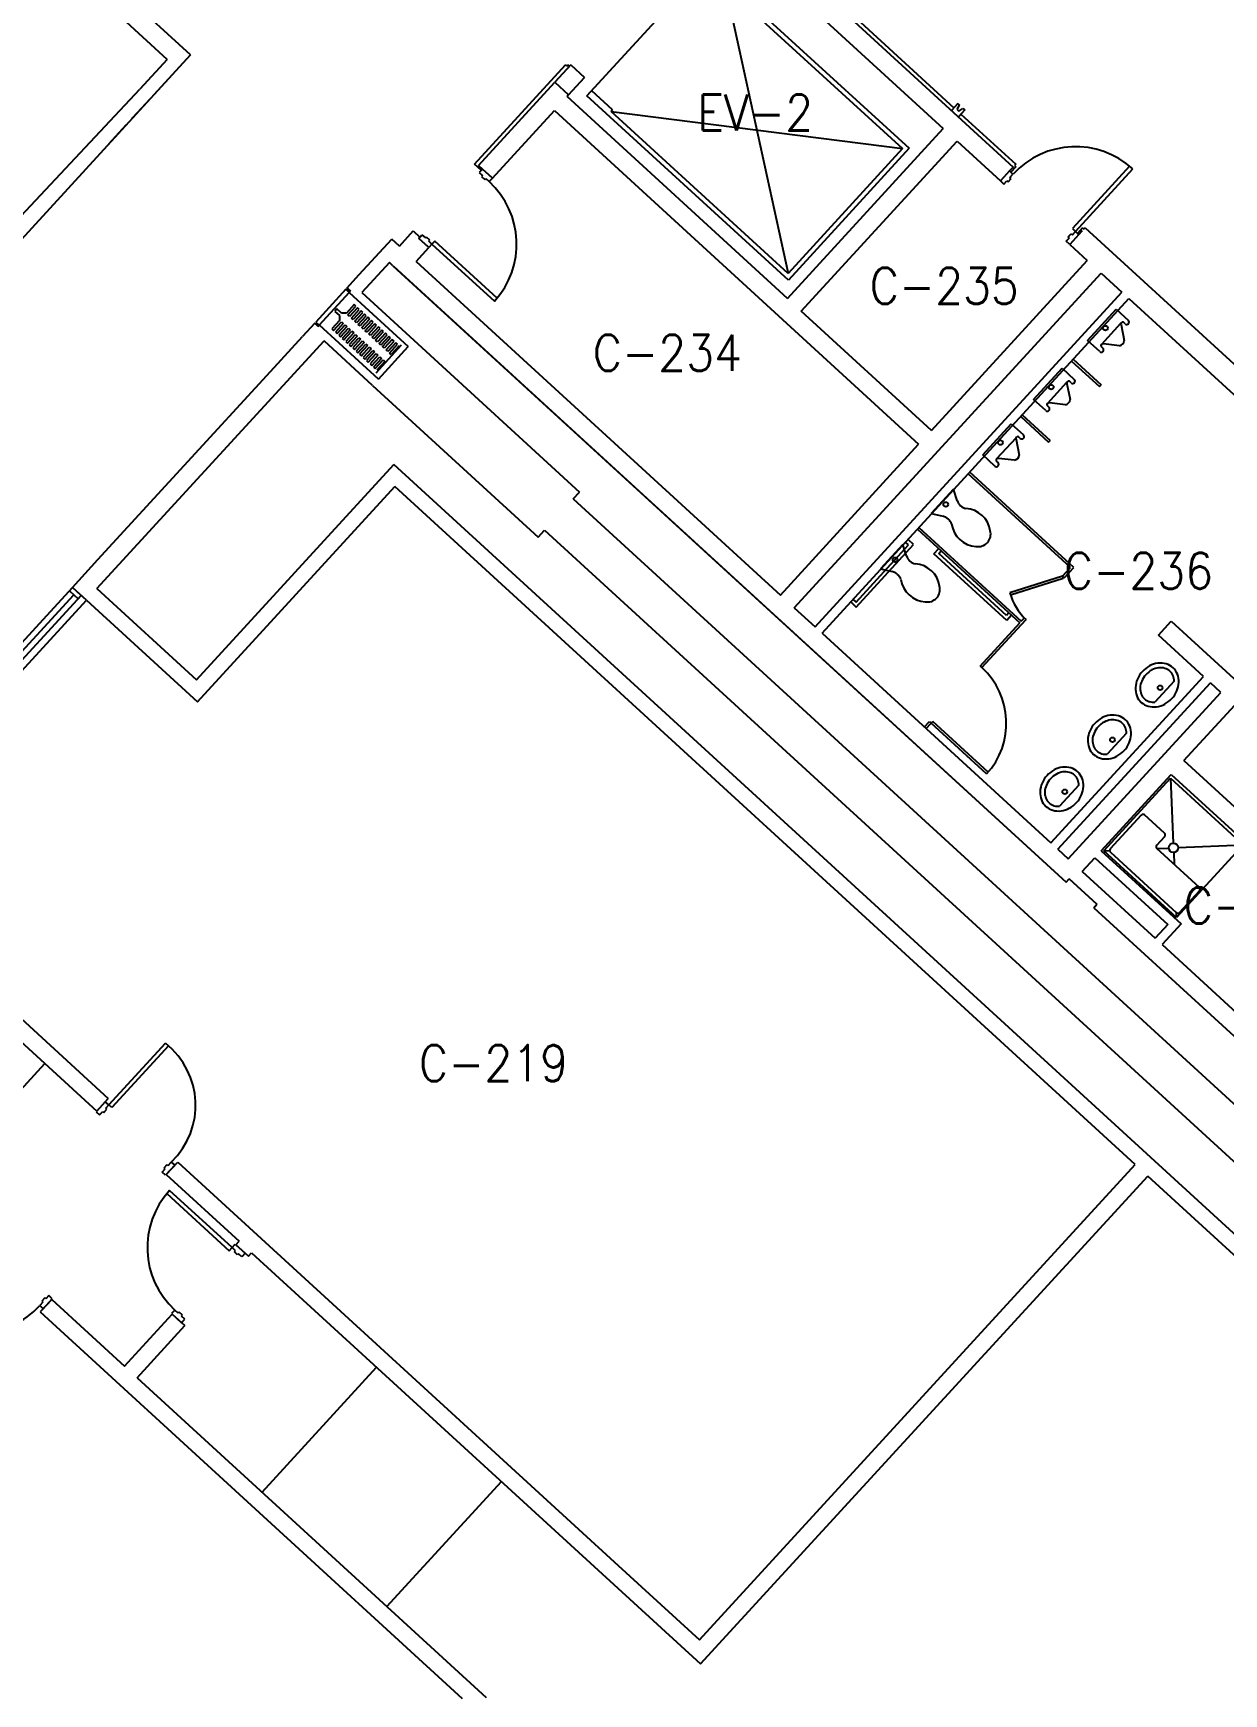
# Model space of a CAD drawing. Header units: inches. Extents: x 0 to 15110, y -1099 to 7181.
# Drawn here: x 4931 to 5437, y 4074 to 4780 of the extents above; entities that cross this region are included whole.
import ezdxf
from ezdxf.enums import TextEntityAlignment as Align

# ---------------------------------------------------------------- set-up
doc = ezdxf.new("R2010")
doc.units = ezdxf.units.IN
doc.header["$LTSCALE"] = 48
doc.header["$MEASUREMENT"] = 0
doc.layers.get('0').update_dxf_attribs({"linetype": 'CONTINUOUS'})
for name, color, linetype in [('A-DOOR', 5, 'CONTINUOUS'), ('A-FLOR-STRS', 4, 'CONTINUOUS'), ('A-FURN', 6, 'CONTINUOUS'), ('A-GLAZ', 1, 'CONTINUOUS'), ('A-GLAZ-DETL', 5, 'CONTINUOUS'), ('A-WALL', 7, 'CONTINUOUS'), ('A-WALL-SILL', 3, 'CONTINUOUS'), ('SP-RMNO', 7, 'CONTINUOUS'), ('SP-ROOM', 7, 'CONTINUOUS'), ('SP-ROOMF', 7, 'CONTINUOUS')]:
    doc.layers.add(name, color=color, linetype=linetype)
doc.layers.get('0').off()
doc.layers.get('SP-ROOM').off()
doc.layers.get('SP-ROOMF').off()
doc.styles.add('ROMANS', font='ROMANS', dxfattribs={"width": 0.78})

# ---------------------------------------------------------------- blocks, each defined once
blk = doc.blocks.new('FMGRM1')
at = {"style": 'ROMANS', "width": 0.9}
for tag, p in [('DATA1', (0, -0.2836)), ('DATA2', (0, -0.443)), ('DATA3', (0, -0.6024)), ('DATA4', (0, -0.7618)), ('DATA5', (0, -0.9213))]:
    blk.add_attdef(tag, text='', height=0.1172, dxfattribs=at).set_placement(p, align=Align.CENTER)
at = {"layer": 'SP-RMNO', "style": 'ROMANS', "width": 0.9}
blk.add_attdef('RMNUMB', text='', height=0.16, dxfattribs=at).set_placement((0, 0), align=Align.MIDDLE)

msp = doc.modelspace()

# ---------------------------------------------------------------- linework, layer by layer
at = {"layer": 'A-DOOR', "linetype": 'Continuous'}
for p, q in [((5159.7, 4766.4), (5152.95, 4759.02)), ((5159.7, 4766.4), (5165.6, 4760.99)), ((5158.84, 4753.62), (5165.6, 4760.99)), ((5324.21, 4749.93), (5321.51, 4746.98)), ((5323.96, 4747.44), (5324.95, 4749.25)), ((5323.96, 4747.44), (5324.7, 4746.77)), ((5324.21, 4749.93), (5324.95, 4749.25)), ((5327.16, 4747.23), (5324.46, 4744.28)), ((5324.7, 4746.77), (5326.42, 4747.9)), ((5326.42, 4747.9), (5327.16, 4747.23)), ((5397.27, 4723.34), (5372.95, 4696.8)), ((5398.56, 4722.16), (5397.27, 4723.34)), ((5122.18, 4722.11), (5120.83, 4720.64)), ((5120.83, 4720.64), (5122.25, 4719.33)), ((5122.25, 4719.33), (5121.83, 4718.87)), ((5121.83, 4718.87), (5123.21, 4717.6)), ((5126.42, 4718.23), (5122.18, 4722.11)), ((5123.21, 4717.6), (5123.64, 4718.06)), ((5123.64, 4718.06), (5125.06, 4716.76)), ((5125.06, 4716.76), (5126.42, 4718.23)), ((5346.22, 4721.29), (5342.33, 4717.05)), ((5342.33, 4717.05), (5343.81, 4715.7)), ((5343.81, 4715.7), (5345.12, 4717.12)), ((5345.12, 4717.12), (5345.58, 4716.7)), ((5345.58, 4716.7), (5346.85, 4718.08)), ((5347.69, 4719.93), (5346.22, 4721.29)), ((5346.38, 4718.51), (5347.69, 4719.93)), ((5346.85, 4718.08), (5346.38, 4718.51)), ((5374.24, 4695.61), (5398.56, 4722.16)), ((5372.93, 4694.18), (5374.24, 4695.61)), ((5372.95, 4696.8), (5374.24, 4695.61)), ((5374.24, 4695.61), (5375.71, 4694.26)), ((5095.15, 4692.62), (5096.5, 4694.1)), ((5099.39, 4688.74), (5095.15, 4692.62)), ((5096.5, 4694.1), (5097.93, 4692.79)), ((5097.93, 4692.79), (5098.35, 4693.25)), ((5098.35, 4693.25), (5099.74, 4691.98)), ((5099.74, 4691.98), (5099.31, 4691.52)), ((5099.31, 4691.52), (5100.74, 4690.21)), ((5100.74, 4690.21), (5099.39, 4688.74)), ((5101.93, 4691.5), (5100.74, 4690.21)), ((5100.74, 4690.21), (5127.28, 4665.89)), ((5128.47, 4667.18), (5101.93, 4691.5)), ((5370.35, 4691.37), (5371.66, 4692.8)), ((5371.83, 4690.02), (5370.35, 4691.37)), ((5371.2, 4693.22), (5372.47, 4694.61)), ((5371.66, 4692.8), (5371.2, 4693.22)), ((5375.71, 4694.26), (5371.83, 4690.02)), ((5372.47, 4694.61), (5372.93, 4694.18)), ((5064.19, 4671.04), (5051.35, 4657.04)), ((5052.83, 4655.68), (5065.66, 4669.69)), ((5065.66, 4669.69), (5064.19, 4671.04)), ((5127.28, 4665.89), (5128.47, 4667.18)), ((5060.35, 4662.6), (5059.43, 4661.59)), ((5059.43, 4661.59), (5061.41, 4659.78)), ((5062.33, 4660.79), (5060.35, 4662.6)), ((5061.41, 4659.78), (5061.5, 4657.74)), ((5064.37, 4660.88), (5062.33, 4660.79)), ((5067.66, 4664.47), (5064.37, 4660.88)), ((5065.02, 4660.11), (5068.4, 4663.8)), ((5065.76, 4659.43), (5065.02, 4660.11)), ((5069.13, 4663.12), (5065.76, 4659.43)), ((5066.49, 4658.76), (5069.87, 4662.44)), ((5070.61, 4661.77), (5067.23, 4658.08)), ((5068.4, 4663.8), (5067.66, 4664.47)), ((5067.97, 4657.41), (5071.35, 4661.09)), ((5072.08, 4660.42), (5068.71, 4656.73)), ((5069.87, 4662.44), (5069.13, 4663.12)), ((5071.35, 4661.09), (5070.61, 4661.77)), ((5072.82, 4659.74), (5072.08, 4660.42)), ((5051.35, 4657.04), (5052.83, 4655.68)), ((5061.5, 4657.74), (5058.2, 4654.15)), ((5058.2, 4654.15), (5058.94, 4653.47)), ((5058.94, 4653.47), (5062.32, 4657.16)), ((5063.05, 4656.48), (5059.68, 4652.8)), ((5059.68, 4652.8), (5060.41, 4652.12)), ((5060.41, 4652.12), (5063.79, 4655.81)), ((5064.53, 4655.13), (5061.15, 4651.45)), ((5061.89, 4650.77), (5065.27, 4654.46)), ((5062.32, 4657.16), (5063.05, 4656.48)), ((5066, 4653.78), (5062.63, 4650.1)), ((5063.36, 4649.42), (5066.74, 4653.11)), ((5063.79, 4655.81), (5064.53, 4655.13)), ((5065.27, 4654.46), (5066, 4653.78)), ((5067.23, 4658.08), (5066.49, 4658.76)), ((5066.74, 4653.11), (5067.48, 4652.43)), ((5068.71, 4656.73), (5067.97, 4657.41)), ((5069.44, 4656.06), (5072.82, 4659.74)), ((5070.18, 4655.38), (5069.44, 4656.06)), ((5073.56, 4659.07), (5070.18, 4655.38)), ((5070.92, 4654.7), (5074.3, 4658.39)), ((5071.65, 4654.03), (5070.92, 4654.7)), ((5075.03, 4657.72), (5071.65, 4654.03)), ((5072.39, 4653.35), (5075.77, 4657.04)), ((5073.13, 4652.68), (5072.39, 4653.35)), ((5076.51, 4656.36), (5073.13, 4652.68)), ((5074.3, 4658.39), (5073.56, 4659.07)), ((5073.87, 4652), (5077.24, 4655.69)), ((5077.98, 4655.01), (5074.6, 4651.33)), ((5075.77, 4657.04), (5075.03, 4657.72)), ((5075.34, 4650.65), (5078.72, 4654.34)), ((5079.46, 4653.66), (5076.08, 4649.98)), ((5077.24, 4655.69), (5076.51, 4656.36)), ((5076.82, 4649.3), (5080.19, 4652.99)), ((5078.72, 4654.34), (5077.98, 4655.01)), ((5080.19, 4652.99), (5079.46, 4653.66)), ((5061.15, 4651.45), (5061.89, 4650.77)), ((5062.63, 4650.1), (5063.36, 4649.42)), ((5067.48, 4652.43), (5064.1, 4648.74)), ((5064.1, 4648.74), (5064.84, 4648.07)), ((5064.84, 4648.07), (5068.22, 4651.76)), ((5068.95, 4651.08), (5065.57, 4647.39)), ((5065.57, 4647.39), (5066.31, 4646.72)), ((5066.31, 4646.72), (5069.69, 4650.4)), ((5070.43, 4649.73), (5067.05, 4646.04)), ((5067.05, 4646.04), (5067.79, 4645.37)), ((5067.79, 4645.37), (5071.16, 4649.05)), ((5068.22, 4651.76), (5068.95, 4651.08)), ((5071.9, 4648.38), (5068.52, 4644.69)), ((5069.26, 4644.02), (5072.64, 4647.7)), ((5069.69, 4650.4), (5070.43, 4649.73)), ((5073.38, 4647.03), (5070, 4643.34)), ((5070.74, 4642.66), (5074.11, 4646.35)), ((5071.16, 4649.05), (5071.9, 4648.38)), ((5074.85, 4645.67), (5071.47, 4641.99)), ((5072.64, 4647.7), (5073.38, 4647.03)), ((5074.6, 4651.33), (5073.87, 4652)), ((5074.11, 4646.35), (5074.85, 4645.67)), ((5076.08, 4649.98), (5075.34, 4650.65)), ((5077.55, 4648.62), (5076.82, 4649.3)), ((5077.06, 4635.51), (5087.87, 4647.31)), ((5080.93, 4652.31), (5077.55, 4648.62)), ((5078.29, 4647.95), (5081.67, 4651.63)), ((5079.03, 4647.27), (5078.29, 4647.95)), ((5082.41, 4650.96), (5079.03, 4647.27)), ((5079.76, 4646.6), (5083.14, 4650.28)), ((5080.5, 4645.92), (5079.76, 4646.6)), ((5083.88, 4649.61), (5080.5, 4645.92)), ((5081.67, 4651.63), (5080.93, 4652.31)), ((5081.24, 4645.25), (5084.62, 4648.93)), ((5085.35, 4648.26), (5081.98, 4644.57)), ((5083.14, 4650.28), (5082.41, 4650.96)), ((5082.71, 4643.89), (5086.09, 4647.58)), ((5086.83, 4646.91), (5083.45, 4643.22)), ((5084.62, 4648.93), (5083.88, 4649.61)), ((5086.09, 4647.58), (5085.35, 4648.26)), ((5068.52, 4644.69), (5069.26, 4644.02)), ((5070, 4643.34), (5070.74, 4642.66)), ((5071.47, 4641.99), (5072.21, 4641.31)), ((5072.21, 4641.31), (5075.59, 4645)), ((5076.33, 4644.32), (5072.95, 4640.64)), ((5072.95, 4640.64), (5073.68, 4639.96)), ((5073.68, 4639.96), (5077.06, 4643.65)), ((5077.8, 4642.97), (5074.42, 4639.29)), ((5074.42, 4639.29), (5075.16, 4638.61)), ((5075.16, 4638.61), (5078.54, 4642.3)), ((5075.59, 4645), (5076.33, 4644.32)), ((5079.27, 4641.62), (5075.9, 4637.93)), ((5076.63, 4637.26), (5080.01, 4640.95)), ((5077.06, 4643.65), (5077.8, 4642.97)), ((5080.75, 4640.27), (5077.37, 4636.58)), ((5078.54, 4642.3), (5079.27, 4641.62)), ((5080.01, 4640.95), (5080.75, 4640.27)), ((5081.98, 4644.57), (5081.24, 4645.25)), ((5083.45, 4643.22), (5082.71, 4643.89)), ((5075.9, 4637.93), (5076.63, 4637.26)), ((5368.74, 4548.96), (5346.34, 4541.9)), ((5369.04, 4548.01), (5346.63, 4540.94)), ((5368.74, 4548.96), (5369.04, 4548.01)), ((5312.87, 4486.53), (5313.55, 4487.27)), ((5336.46, 4464.91), (5312.87, 4486.53)), ((5337.14, 4465.65), (5313.55, 4487.27)), ((4963.4, 4324.22), (4987.5, 4350.52)), ((4988.79, 4349.34), (4964.69, 4323.04)), ((4987.5, 4350.52), (4988.79, 4349.34)), ((4961.92, 4325.57), (4958.04, 4321.33)), ((4958.04, 4321.33), (4959.51, 4319.98)), ((4959.51, 4319.98), (4960.82, 4321.41)), ((4960.82, 4321.41), (4961.28, 4320.99)), ((4961.28, 4320.99), (4962.55, 4322.37)), ((4963.4, 4324.22), (4961.92, 4325.57)), ((4962.09, 4322.79), (4963.4, 4324.22)), ((4962.55, 4322.37), (4962.09, 4322.79)), ((4964.69, 4323.04), (4963.4, 4324.22)), ((4988.63, 4298.47), (4989.94, 4299.9)), ((4989.94, 4299.9), (4991.42, 4298.55)), ((4986.06, 4295.66), (4987.37, 4297.09)), ((4987.53, 4294.31), (4986.06, 4295.66)), ((4986.91, 4297.51), (4988.17, 4298.89)), ((4987.37, 4297.09), (4986.91, 4297.51)), ((4991.42, 4298.55), (4987.53, 4294.31)), ((4988.17, 4298.89), (4988.63, 4298.47)), ((4989.23, 4287.84), (4988.05, 4286.55)), ((4988.05, 4286.55), (5014.59, 4262.23)), ((5015.77, 4263.52), (4989.23, 4287.84)), ((5015.77, 4263.52), (5017.12, 4264.99)), ((5017.12, 4264.99), (5021.36, 4261.11)), ((5014.59, 4262.23), (5015.77, 4263.52)), ((5017.2, 4262.21), (5015.77, 4263.52)), ((5016.78, 4261.75), (5017.2, 4262.21)), ((5018.16, 4260.48), (5016.78, 4261.75)), ((5018.58, 4260.94), (5018.16, 4260.48)), ((5020.01, 4259.63), (5018.58, 4260.94)), ((5021.36, 4261.11), (5020.01, 4259.63)), ((4935.35, 4240.32), (4934.04, 4238.89)), ((4934.04, 4238.89), (4935.51, 4237.54)), ((4936.15, 4242.12), (4934.88, 4240.74)), ((4934.88, 4240.74), (4935.35, 4240.32)), ((4935.51, 4237.54), (4939.4, 4241.78)), ((4936.61, 4241.7), (4936.15, 4242.12)), ((4937.92, 4243.13), (4936.61, 4241.7)), ((4939.4, 4241.78), (4937.92, 4243.13)), ((4991.45, 4236.97), (4990.1, 4235.5)), ((4992.88, 4235.66), (4991.45, 4236.97)), ((4990.1, 4235.5), (4994.34, 4231.61)), ((4993.3, 4236.13), (4992.88, 4235.66)), ((4994.68, 4234.86), (4993.3, 4236.13)), ((4994.26, 4234.4), (4994.68, 4234.86)), ((4995.69, 4233.09), (4994.26, 4234.4)), ((4994.34, 4231.61), (4995.69, 4233.09))]:
    msp.add_line(p, q, dxfattribs=at)
for centre, radius, start, end in [((5369.48, 4548.29), 24, 195.43207, 227.5), ((5312.87, 4486.53), 32, 317.49444, 47.49078)]:
    msp.add_arc(centre, radius, start, end, dxfattribs=at)
for centre, major_axis, ratio, start_param, end_param in [((5374.24, 4695.61), (25.46, 25.46), 1, 0.043633, 1.614429), ((5100.74, 4690.21), (-25.46, 25.46), 1, 3.185226, 4.756022), ((4960.74, 4324.11), (-39.61, 0), 0.904488, 2.399828, 3.970624), ((5015.77, 4263.52), (-25.46, 25.46), 1, 0.043633, 1.614429), ((4907.49, 4263.21), (-25.46, 25.46), 1, 1.614429, 3.185226)]:
    msp.add_ellipse(centre, major_axis=major_axis, ratio=ratio, start_param=start_param, end_param=end_param, dxfattribs=at)
at = {"layer": 'A-FLOR-STRS', "linetype": 'Continuous'}
for p, q in [((4887.53, 4288.79), (4936.18, 4341.88)), ((5028.54, 4159.59), (5077.18, 4212.67)), ((5081.62, 4110.94), (5130.26, 4164.03))]:
    msp.add_line(p, q, dxfattribs=at)
at = {"layer": 'A-FURN', "linetype": 'Continuous'}
for p, q in [((5379.38, 4649.19), (5391.55, 4662.46)), ((5391.55, 4662.46), (5396.71, 4657.73)), ((5385.47, 4647.69), (5393.57, 4656.53)), ((5393.6, 4655.83), (5394.96, 4649.16)), ((5395.36, 4656.26), (5394.62, 4656.93)), ((5384.55, 4644.46), (5379.38, 4649.19)), ((5385.16, 4646.61), (5385.9, 4645.94)), ((5392.93, 4646.95), (5386.17, 4647.72)), ((5356.41, 4624.12), (5368.58, 4637.39)), ((5368.58, 4637.39), (5373.74, 4632.67)), ((5372.39, 4631.19), (5371.65, 4631.87)), ((5362.5, 4622.62), (5370.6, 4631.47)), ((5370.63, 4630.76), (5371.99, 4624.1)), ((5361.58, 4619.39), (5356.41, 4624.12)), ((5362.19, 4621.54), (5362.93, 4620.87)), ((5369.96, 4621.88), (5363.2, 4622.65)), ((5334.8, 4600.53), (5346.96, 4613.8)), ((5346.96, 4613.8), (5352.12, 4609.07)), ((5340.88, 4599.03), (5348.98, 4607.87)), ((5349.02, 4607.17), (5350.37, 4600.5)), ((5350.77, 4607.6), (5350.03, 4608.27)), ((5339.96, 4595.8), (5334.8, 4600.53)), ((5340.57, 4597.95), (5341.31, 4597.28)), ((5348.34, 4598.29), (5341.58, 4599.06)), ((5322.39, 4586.01), (5312.93, 4575.69)), ((5324.02, 4581.13), (5322.39, 4586.01)), ((5312.93, 4575.69), (5317.94, 4574.49)), ((5281.01, 4537.99), (5303.3, 4562.32)), ((5281.1, 4535.87), (5305.42, 4562.41)), ((5300.83, 4562.48), (5291.37, 4552.16)), ((5302.46, 4557.6), (5300.83, 4562.48)), ((5303.3, 4562.32), (5302.2, 4563.33)), ((5305.42, 4562.41), (5303.21, 4564.44)), ((5314.08, 4558.54), (5316.11, 4560.75)), ((5345.05, 4530.16), (5314.08, 4558.54)), ((5316.2, 4558.63), (5317.21, 4559.74)), ((5344.95, 4532.28), (5316.2, 4558.63)), ((5291.37, 4552.16), (5296.37, 4550.96)), ((5291.37, 4552.16), (5296.37, 4550.96)), ((5278.89, 4537.89), (5281.1, 4535.87)), ((5279.9, 4539), (5281.01, 4537.99)), ((5345.97, 4533.39), (5344.95, 4532.28)), ((5347.07, 4532.37), (5345.05, 4530.16)), ((5416.17, 4504.34), (5407.98, 4495.41)), ((5395.9, 4482.22), (5387.72, 4473.29)), ((5386.23, 4432.21), (5414.61, 4463.18)), ((5414.61, 4463.18), (5415.81, 4435.5)), ((5414.61, 4463.18), (5445.57, 4434.8)), ((5375.64, 4460.1), (5367.45, 4451.17)), ((5402.2, 4447.42), (5389.03, 4433.04)), ((5412.09, 4439.71), (5403.61, 4447.48)), ((5408.78, 4434.61), (5412.15, 4438.3)), ((5445.57, 4434.8), (5417.2, 4403.84)), ((5417.9, 4433.59), (5445.57, 4434.8)), ((5386.23, 4432.21), (5388.76, 4432.32)), ((5417.2, 4403.84), (5386.23, 4432.21)), ((5389.09, 4431.63), (5417.1, 4405.95)), ((5408.84, 4433.2), (5413.9, 4433.42)), ((5426.9, 4416.65), (5408.84, 4433.2)), ((5415.99, 4431.51), (5416.21, 4426.44)), ((5418.52, 4406.02), (5426.96, 4415.23)), ((5417.1, 4405.95), (5417.2, 4403.84))]:
    msp.add_line(p, q, dxfattribs=at)
for centre, radius in [((5386.94, 4654.48), 1), ((5363.97, 4629.41), 1), ((5342.35, 4605.82), 1), ((5319.14, 4579.5), 1), ((5297.57, 4555.97), 1), ((5410.23, 4501.57), 1), ((5389.96, 4479.45), 1), ((5369.69, 4457.33), 1), ((5415.9, 4433.51), 2)]:
    msp.add_circle(centre, radius, dxfattribs=at)
for centre, radius, start, end in [((5394.3, 4656.21), 0.791, 65.93494, 209.06505), ((5396.03, 4657), 1, 227.5, 47.5), ((5385.22, 4645.2), 1, 227.5, 47.5), ((5385.85, 4647), 0.791, 65.93494, 209.06505), ((5392.47, 4649.41), 2.5, 280.6301, 354.3699), ((5371.33, 4631.14), 0.791, 65.93494, 209.06505), ((5373.06, 4631.93), 1, 227.5, 47.5), ((5362.25, 4620.13), 1, 227.5, 47.5), ((5362.88, 4621.93), 0.791, 65.93494, 209.06505), ((5369.5, 4624.34), 2.5, 280.6301, 354.3699), ((5349.71, 4607.55), 0.791, 65.93494, 209.06505), ((5351.44, 4608.34), 1, 227.5, 47.5), ((5340.63, 4596.54), 1, 227.5, 47.5), ((5341.26, 4598.34), 0.791, 65.93494, 209.06505), ((5347.88, 4600.75), 2.5, 280.6301, 354.3699), ((5328.9, 4582.76), 5.15, 198.4454, 256.5546), ((5327.09, 4566.72), 11.05, 8.19235, 86.80765), ((5316.74, 4569.49), 5.15, 18.4454, 76.5546), ((5332.56, 4572.69), 11.05, 188.19235, 266.80765), ((5332.92, 4566.87), 5.3, 259.39079, 15.60921), ((5307.34, 4559.23), 5.15, 198.43984, 256.54904), ((5305.53, 4543.19), 11.05, 8.18679, 86.80209), ((5295.18, 4545.96), 5.15, 18.43984, 76.54905), ((5311, 4549.16), 11.05, 188.18679, 266.80209), ((5311.36, 4543.33), 5.3, 259.38523, 15.60365), ((5410.56, 4502.01), 10.08, 97.69443, 118.45645), ((5410.38, 4503.33), 8.75, 73.92996, 97.69443), ((5410.79, 4504.73), 7.29, 47.5, 73.92996), ((5409.81, 4501.2), 10.08, 156.54355, 177.30557), ((5411.37, 4500.52), 11.77, 137.5, 156.54355), ((5411.37, 4500.52), 9.77, 137.5, 156.54355), ((5411.37, 4500.52), 11.77, 118.45645, 137.5), ((5411.37, 4500.52), 9.77, 118.45645, 137.5), ((5410.56, 4502.01), 8.08, 97.69443, 118.45645), ((5410.38, 4503.33), 6.75, 73.92996, 97.69443), ((5410.79, 4504.73), 5.29, 47.5, 73.92996), ((5410.79, 4504.73), 5.29, 21.07004, 47.5), ((5410.79, 4504.73), 7.29, 21.07004, 47.5), ((5409.42, 4504.21), 6.75, 1.11377, 21.07004), ((5409.42, 4504.21), 8.75, 357.30557, 21.07004), ((5408.49, 4501.26), 8.75, 177.30557, 201.07004), ((5407.12, 4500.73), 7.29, 201.07004, 227.5), ((5409.81, 4501.2), 8.08, 156.54355, 177.30557), ((5408.49, 4501.26), 6.75, 177.30557, 201.07004), ((5407.12, 4500.73), 5.29, 201.07004, 227.5), ((5406.54, 4504.94), 11.77, 317.5, 336.54355), ((5408.1, 4504.27), 10.08, 336.54355, 357.30557), ((5407.12, 4500.73), 7.29, 227.5, 253.92996), ((5407.12, 4500.73), 5.29, 227.5, 253.92996), ((5407.53, 4502.14), 8.75, 253.92996, 277.69443), ((5407.53, 4502.14), 6.75, 253.92996, 273.88623), ((5407.35, 4503.46), 10.08, 277.69443, 298.45645), ((5406.54, 4504.94), 11.77, 298.45645, 317.5), ((5391.1, 4478.41), 11.77, 137.5, 156.54355), ((5391.1, 4478.41), 9.77, 137.5, 156.54355), ((5391.1, 4478.41), 11.77, 118.45645, 137.5), ((5391.1, 4478.41), 9.77, 118.45645, 137.5), ((5390.29, 4479.89), 10.08, 97.69443, 118.45645), ((5390.29, 4479.89), 8.08, 97.69443, 118.45645), ((5390.11, 4481.21), 8.75, 73.92996, 97.69443), ((5390.11, 4481.21), 6.75, 73.92996, 97.69443), ((5390.52, 4482.62), 5.29, 47.5, 73.92996), ((5390.52, 4482.62), 7.29, 47.5, 73.92996), ((5390.52, 4482.62), 5.29, 21.07004, 47.5), ((5390.52, 4482.62), 7.29, 21.07004, 47.5), ((5389.15, 4482.09), 6.75, 1.11377, 21.07004), ((5389.15, 4482.09), 8.75, 357.30557, 21.07004), ((5388.22, 4479.14), 8.75, 177.30557, 201.07004), ((5389.54, 4479.08), 10.08, 156.54355, 177.30557), ((5388.22, 4479.14), 6.75, 177.30557, 201.07004), ((5389.54, 4479.08), 8.08, 156.54355, 177.30557), ((5386.85, 4478.62), 5.29, 201.07004, 227.5), ((5386.27, 4482.83), 11.77, 317.5, 336.54355), ((5387.83, 4482.15), 10.08, 336.54355, 357.30557), ((5386.85, 4478.62), 7.29, 201.07004, 227.5), ((5386.85, 4478.62), 7.29, 227.5, 253.92996), ((5386.85, 4478.62), 5.29, 227.5, 253.92996), ((5387.26, 4480.02), 8.75, 253.92996, 277.69443), ((5387.26, 4480.02), 6.75, 253.92996, 273.88623), ((5387.08, 4481.34), 10.08, 277.69443, 298.45645), ((5386.27, 4482.83), 11.77, 298.45645, 317.5), ((5370.83, 4456.29), 11.77, 137.5, 156.54355), ((5370.83, 4456.29), 9.77, 137.5, 156.54355), ((5370.83, 4456.29), 11.77, 118.45645, 137.5), ((5370.83, 4456.29), 9.77, 118.45645, 137.5), ((5370.02, 4457.78), 10.08, 97.69443, 118.45645), ((5370.02, 4457.78), 8.08, 97.69443, 118.45645), ((5369.85, 4459.09), 8.75, 73.92996, 97.69443), ((5369.85, 4459.09), 6.75, 73.92996, 97.69443), ((5370.25, 4460.5), 5.29, 47.5, 73.92996), ((5370.25, 4460.5), 7.29, 47.5, 73.92996), ((5370.25, 4460.5), 5.29, 21.07004, 47.5), ((5370.25, 4460.5), 7.29, 21.07004, 47.5), ((5368.89, 4459.97), 6.75, 1.11377, 21.07004), ((5368.89, 4459.97), 8.75, 357.30557, 21.07004), ((5367.95, 4457.02), 8.75, 177.30557, 201.07004), ((5369.28, 4456.96), 10.08, 156.54355, 177.30557), ((5367.95, 4457.02), 6.75, 177.30557, 201.07004), ((5369.28, 4456.96), 8.08, 156.54355, 177.30557), ((5366.01, 4460.71), 11.77, 317.5, 336.54355), ((5367.56, 4460.03), 10.08, 336.54355, 357.30557), ((5366.59, 4456.5), 7.29, 201.07004, 227.5), ((5366.59, 4456.5), 5.29, 201.07004, 227.5), ((5366.59, 4456.5), 7.29, 227.5, 253.92996), ((5366.59, 4456.5), 5.29, 227.5, 253.92996), ((5366.99, 4457.9), 8.75, 253.92996, 277.69443), ((5366.99, 4457.9), 6.75, 253.92996, 273.88623), ((5366.81, 4459.22), 10.08, 277.69443, 298.45645), ((5366.01, 4460.71), 11.77, 298.45645, 317.5), ((5402.94, 4446.74), 1, 47.5, 137.5), ((5409.51, 4433.93), 1, 137.5, 227.5), ((5411.42, 4438.97), 1, 317.5, 47.5), ((5389.76, 4432.36), 1, 137.5, 227.5), ((5426.22, 4415.91), 1, 317.5, 47.5), ((5417.78, 4406.69), 1, 227.5, 317.5)]:
    msp.add_arc(centre, radius, start, end, dxfattribs=at)
at = {"layer": 'A-GLAZ', "linetype": 'Continuous'}
for p, q in [((4877.7, 4460.12), (4951.67, 4540.85)), ((4904.57, 4493.15), (4948.48, 4541.07))]:
    msp.add_line(p, q, dxfattribs=at)
at = {"layer": 'A-GLAZ-DETL', "color": 4, "linetype": 'Continuous'}
for p, q in [((4947.99, 4544.23), (4946.64, 4542.76)), ((4946.64, 4542.76), (4950.32, 4539.38)), ((4951.67, 4540.85), (4947.99, 4544.23)), ((4950.32, 4539.38), (4951.67, 4540.85))]:
    msp.add_line(p, q, dxfattribs=at)
at = {"layer": 'A-WALL', "linetype": 'Continuous'}
for p, q in [((5223.88, 4836.44), (5347.74, 4722.94)), ((5224.34, 4838.23), (5322.61, 4748.18)), ((5224.38, 4825.14), (5318.01, 4739.34)), ((4998.14, 4770.67), (4948.9, 4815.79)), ((4988.23, 4768.73), (4943.41, 4809.8)), ((5166.63, 4753.19), (5217.93, 4809.27)), ((5220.88, 4806.57), (5303.52, 4730.97)), ((5225.43, 4799.69), (5300.7, 4730.85)), ((5225.43, 4799.69), (5252.1, 4677.72)), ((4862.46, 4622.6), (4998.14, 4770.67)), ((4988.23, 4768.73), (4976.6, 4756.05)), ((4998.14, 4770.67), (4982.38, 4753.47)), ((5118.81, 4724.18), (5157.49, 4766.39)), ((5158.04, 4765.88), (5157.49, 4766.39)), ((5158.04, 4765.88), (5158.55, 4766.43)), ((5159.19, 4765.84), (5158.55, 4766.43)), ((5120.52, 4723.63), (5152.95, 4759.02)), ((5152.95, 4759.02), (5158.84, 4753.62)), ((4861.97, 4633.9), (4976.6, 4756.05)), ((4973.68, 4743.97), (4981.03, 4751.99)), ((5158.84, 4753.62), (5158.23, 4752.95)), ((5251.8, 4667.08), (5158.23, 4752.95)), ((5252.23, 4674.9), (5166.63, 4753.19)), ((5177.51, 4747.3), (5168.66, 4755.4)), ((5126.42, 4718.23), (5152.78, 4746.96)), ((5152.78, 4746.96), (5307.59, 4605.11)), ((5177.51, 4747.3), (5176.84, 4746.57)), ((5252.1, 4677.72), (5176.84, 4746.57)), ((5176.84, 4746.57), (5300.7, 4730.85)), ((5325.55, 4745.48), (5348.84, 4724.14)), ((4963.46, 4732.82), (4970.81, 4740.84)), ((4970.81, 4740.84), (4970.98, 4741.03)), ((4973.51, 4743.79), (4973.68, 4743.97)), ((5251.8, 4667.08), (5318.01, 4739.34)), ((5300.7, 4730.85), (5252.1, 4677.72)), ((5303.52, 4730.97), (5252.23, 4674.9)), ((5257.7, 4661.68), (5323.91, 4733.93)), ((5323.91, 4733.93), (5342.33, 4717.05)), ((5121.67, 4721.56), (5118.81, 4724.18)), ((5120.52, 4723.63), (5122.18, 4722.11)), ((5348.84, 4724.14), (5348.33, 4723.59)), ((5348.33, 4723.59), (5348.88, 4723.08)), ((5121.67, 4721.56), (5122.18, 4722.11)), ((5126.15, 4718.47), (5122.18, 4722.11)), ((5346.22, 4721.29), (5342.33, 4717.05)), ((5347.74, 4722.94), (5346.22, 4721.29)), ((5346.77, 4720.78), (5346.22, 4721.29)), ((5348.88, 4723.08), (5346.77, 4720.78)), ((5086.89, 4689.34), (5092.8, 4695.79)), ((5092.8, 4695.79), (5095.66, 4693.18)), ((5377.27, 4697.07), (5375.16, 4694.76)), ((5375.72, 4694.26), (5377.24, 4695.92)), ((5377.27, 4697.07), (5377.83, 4696.56)), ((5378.33, 4697.11), (5377.83, 4696.56)), ((5378.33, 4697.11), (5496.3, 4589.02)), ((5069.85, 4677.22), (5083.67, 4692.3)), ((5086.89, 4689.34), (5083.67, 4692.3)), ((5093.99, 4682.84), (5099.39, 4688.74)), ((5095.66, 4693.18), (5095.15, 4692.62)), ((5099.13, 4688.98), (5095.15, 4692.62)), ((5375.72, 4694.26), (5371.83, 4690.02)), ((5371.83, 4690.02), (5379.22, 4683.25)), ((5375.16, 4694.76), (5375.71, 4694.26)), ((5082.68, 4682.35), (5070.98, 4669.57)), ((5084.16, 4681), (5082.68, 4682.35)), ((5084.16, 4681), (5370.22, 4418.87)), ((5093.99, 4682.84), (5248.82, 4540.97)), ((5313.02, 4610.99), (5379.22, 4683.25)), ((5064.61, 4671.5), (5069.85, 4677.22)), ((5084.42, 4680.75), (5370.22, 4418.87)), ((5254.73, 4535.55), (5385.12, 4677.84)), ((5385.12, 4677.84), (5393.96, 4669.74)), ((5064.61, 4671.5), (5065.07, 4671.08)), ((5065.07, 4671.08), (5066.08, 4670.15)), ((5065.58, 4669.6), (5066.08, 4670.15)), ((5065.58, 4669.6), (5090.65, 4646.63)), ((5070.98, 4669.57), (5093.09, 4649.3)), ((5263.57, 4527.44), (5393.96, 4669.74)), ((5266.52, 4524.74), (5396.91, 4667.04)), ((5396.91, 4667.04), (5479.45, 4591.4)), ((5313.02, 4610.99), (5257.7, 4661.68)), ((5050.93, 4656.57), (5045.69, 4650.86)), ((5052.4, 4655.22), (5050.93, 4656.57)), ((5052.4, 4655.22), (5052.91, 4655.78)), ((5077.98, 4632.81), (5052.91, 4655.78)), ((4958.36, 4543.71), (5054.89, 4649.05)), ((5032.1, 4636.02), (5045.69, 4650.86)), ((5075.53, 4630.13), (5054.89, 4649.05)), ((5077.98, 4632.81), (5090.65, 4646.63)), ((5093.09, 4649.3), (5163.5, 4584.78)), ((5372.59, 4640.49), (5384.46, 4629.62)), ((5373.27, 4641.23), (5385.14, 4630.36)), ((4958.8, 4556.03), (5032.1, 4636.02)), ((5075.53, 4630.13), (5145.94, 4565.61)), ((5384.46, 4629.62), (5385.14, 4630.36)), ((5351.65, 4617.64), (5363.52, 4606.76)), ((5350.97, 4616.9), (5362.84, 4606.03)), ((5248.82, 4540.97), (5307.59, 4605.11)), ((5362.84, 4606.03), (5363.52, 4606.76)), ((5000.66, 4504.95), (5084.57, 4596.52)), ((5623.96, 4102.27), (5084.57, 4596.52)), ((5372.12, 4552.65), (5328.62, 4592.51)), ((5373.53, 4552.71), (5329.3, 4593.25)), ((5001.07, 4495.59), (5084.98, 4587.16)), ((5399.62, 4298.85), (5084.98, 4587.16)), ((5160.8, 4581.83), (5163.5, 4584.78)), ((5160.8, 4581.83), (5651.44, 4132.25)), ((5145.94, 4565.61), (5148.64, 4568.56)), ((5148.64, 4568.56), (5639.27, 4118.98)), ((5307.06, 4568.98), (5350.55, 4529.11)), ((5307.73, 4569.71), (5351.23, 4529.85)), ((4947.99, 4544.23), (4958.8, 4556.03)), ((5368.74, 4548.96), (5372.12, 4552.65)), ((5368.74, 4548.96), (5369.48, 4548.29)), ((5369.48, 4548.29), (5373.53, 4552.71)), ((4874.01, 4463.5), (4947.99, 4544.23)), ((4953.88, 4538.83), (4947.99, 4544.23)), ((4958.36, 4543.71), (5000.66, 4504.95)), ((4953.88, 4538.83), (5001.07, 4495.59)), ((5254.73, 4535.55), (5263.57, 4527.44)), ((5333.76, 4510.79), (5350.55, 4529.11)), ((5334.5, 4510.12), (5351.29, 4528.44)), ((5351.23, 4529.85), (5352.53, 4531.27)), ((5351.29, 4528.44), (5353.26, 4530.59)), ((5409.52, 4523.92), (5414.92, 4529.82)), ((5414.92, 4529.82), (5475.38, 4474.42)), ((5266.52, 4524.74), (5363.83, 4435.57)), ((5428.69, 4506.35), (5409.52, 4523.92)), ((5333.76, 4510.79), (5334.5, 4510.12)), ((5363.83, 4435.57), (5428.69, 4506.35)), ((5366.78, 4432.87), (5431.64, 4503.65)), ((5371.2, 4428.82), (5436.06, 4499.6)), ((5436.06, 4499.6), (5431.64, 4503.65)), ((5420.34, 4470.6), (5441.96, 4494.19)), ((5310.01, 4484.89), (5312.14, 4487.21)), ((5310.75, 4484.21), (5312.87, 4486.53)), ((5312.14, 4487.21), (5312.87, 4486.53)), ((5420.34, 4470.6), (5448.36, 4444.93)), ((5385.21, 4432.26), (5414.93, 4464.7)), ((5414.93, 4464.7), (5448.85, 4433.62)), ((5366.78, 4432.87), (5371.2, 4428.82)), ((5377.1, 4423.41), (5382.51, 4429.31)), ((5382.51, 4429.31), (5413.47, 4400.94)), ((5385.21, 4432.26), (5419.12, 4401.18)), ((5370.22, 4418.87), (5371.57, 4420.34)), ((5383.37, 4409.53), (5371.57, 4420.34)), ((5371.57, 4420.34), (5383.37, 4409.53)), ((5377.1, 4423.41), (5408.07, 4395.04)), ((5382.02, 4408.06), (5383.37, 4409.53)), ((5382.02, 4408.06), (5651.86, 4160.79)), ((5382.02, 4408.06), (5645.96, 4166.2)), ((5413.47, 4400.94), (5408.07, 4395.04)), ((5419.12, 4401.18), (5411.02, 4392.34)), ((4889.1, 4394.85), (4963.19, 4326.96)), ((5411.02, 4392.34), (5453.78, 4353.15)), ((4883.09, 4390.52), (4958.29, 4321.61)), ((4958.29, 4321.61), (4963.19, 4326.96)), ((4987.79, 4294.59), (4992.68, 4299.93)), ((4992.68, 4299.93), (5179.95, 4128.33)), ((4987.79, 4294.59), (5018.75, 4266.21)), ((5214.42, 4096.75), (5399.62, 4298.85)), ((5214.87, 4086.5), (5404.96, 4293.96)), ((5616.35, 4100.25), (5404.96, 4293.96)), ((5017.4, 4264.74), (5018.75, 4266.21)), ((5017.4, 4264.74), (5022.74, 4259.84)), ((5022.74, 4259.84), (5024.1, 4261.31)), ((5024.1, 4261.31), (5214.87, 4086.5)), ((4939.14, 4241.5), (4934.24, 4236.16)), ((4934.24, 4236.16), (5113.59, 4071.82)), ((4939.14, 4241.5), (4970.11, 4213.13)), ((4970.11, 4213.13), (4990.38, 4235.25)), ((4975.45, 4208.23), (4995.72, 4230.35)), ((4990.38, 4235.25), (4995.72, 4230.35)), ((4975.45, 4208.23), (5123.83, 4072.27)), ((5179.95, 4128.33), (5214.42, 4096.75))]:
    msp.add_line(p, q, dxfattribs=at)
at = {"layer": 'A-WALL-SILL', "linetype": 'Continuous'}
for p, q in [((4874.01, 4463.5), (4947.99, 4544.23)), ((4879.91, 4458.1), (4953.88, 4538.83))]:
    msp.add_line(p, q, dxfattribs=at)

# ---------------------------------------------------------------- block references
at = {"layer": 'SP-ROOM', "linetype": 'Continuous'}
ref = msp.add_blockref('FMGRM1', (5126.87, 4341.96), dxfattribs=dict(at, xscale=96, yscale=96, zscale=96))
ref.add_attrib('RMNUMB', 'C-219', dxfattribs={"layer": 'SP-RMNO', "height": 15.36, "style": 'ROMANS', "width": 0.9}).set_placement((5126.87, 4341.96), align=Align.MIDDLE)
at = {"layer": 'SP-ROOMF', "linetype": 'Continuous'}
ref = msp.add_blockref('FMGRM1', (5238.12, 4746.11), dxfattribs=dict(at, xscale=96, yscale=96, zscale=96))
ref.add_attrib('RMNUMB', 'EV-2', dxfattribs={"layer": 'SP-RMNO', "height": 15.36, "style": 'ROMANS', "width": 0.9}).set_placement((5238.12, 4746.11), align=Align.MIDDLE)
ref = msp.add_blockref('FMGRM1', (5318.46, 4672.46), dxfattribs=dict(at, xscale=96, yscale=96, zscale=96))
ref.add_attrib('RMNUMB', 'C-235', dxfattribs={"layer": 'SP-RMNO', "height": 15.36, "style": 'ROMANS', "width": 0.9}).set_placement((5318.46, 4672.46), align=Align.MIDDLE)
ref = msp.add_blockref('FMGRM1', (5200.79, 4643.97), dxfattribs=dict(at, xscale=96, yscale=96, zscale=96))
ref.add_attrib('RMNUMB', 'C-234', dxfattribs={"layer": 'SP-RMNO', "height": 15.36, "style": 'ROMANS', "width": 0.9}).set_placement((5200.79, 4643.97), align=Align.MIDDLE)
ref = msp.add_blockref('FMGRM1', (5401.01, 4551.31), dxfattribs=dict(at, xscale=96, yscale=96, zscale=96))
ref.add_attrib('RMNUMB', 'C-236', dxfattribs={"layer": 'SP-RMNO', "height": 15.36, "style": 'ROMANS', "width": 0.9}).set_placement((5401.01, 4551.31), align=Align.MIDDLE)
ref = msp.add_blockref('FMGRM1', (5451.92, 4408.96), dxfattribs=dict(at, xscale=96, yscale=96, zscale=96))
ref.add_attrib('RMNUMB', 'C-240', dxfattribs={"layer": 'SP-RMNO', "height": 15.36, "style": 'ROMANS', "width": 0.9}).set_placement((5451.92, 4408.96), align=Align.MIDDLE)

doc.saveas('drawing.dxf')
